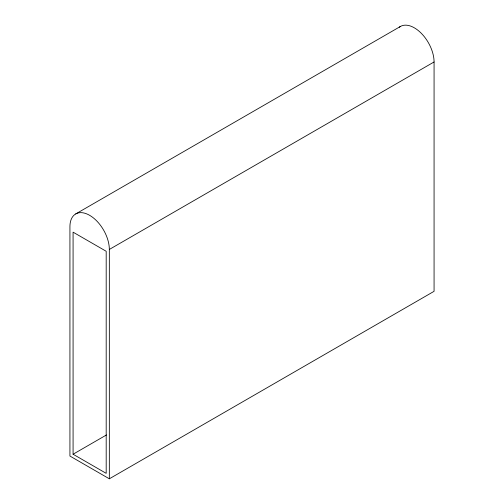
<?xml version="1.0" encoding="UTF-8"?>
<svg xmlns="http://www.w3.org/2000/svg" width="504" height="504" viewBox="0 0 504 504"><rect width="100%" height="100%" fill="white"/><g stroke="black" fill="none" stroke-linecap="round" stroke-linejoin="round"><path stroke-width="0.76" d="M75.701 213.942L400.434 26.46M109.337 249.448A27.865 16.09 60 0 0 89.636 215.321A27.865 16.09 60 0 0 69.93 226.699L69.93 456.044L109.337 478.8L109.337 249.448L434.07 61.967A27.865 16.09 60 0 0 421.105 33.106A27.865 16.09 60 0 0 399.275 27.247M73.08 454.23L106.187 473.338L106.187 251.269L73.08 232.161L73.08 454.23L106.47 434.952M109.337 478.8L434.07 291.318L434.07 61.967"/></g></svg>
